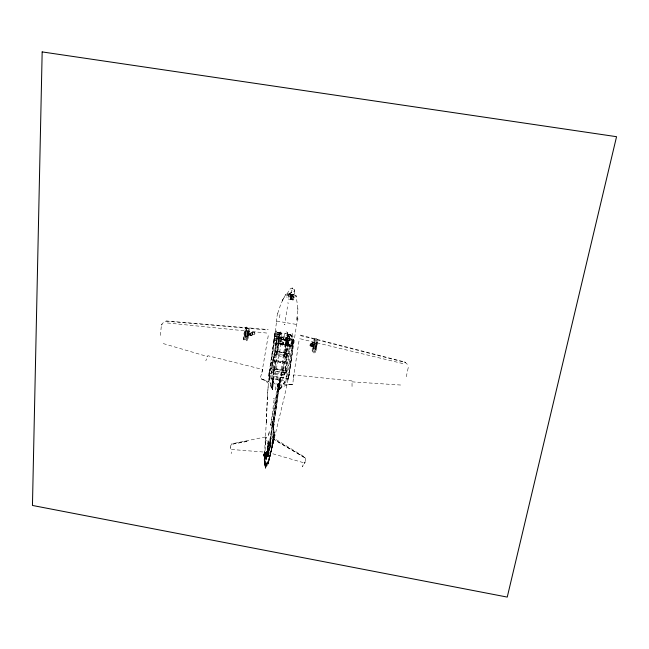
<?xml version="1.0" encoding="UTF-8"?>
<svg xmlns="http://www.w3.org/2000/svg" width="649" height="649" viewBox="0 0 649 649"><rect width="100%" height="100%" fill="white"/><g stroke="black" fill="none" stroke-linecap="round" stroke-linejoin="round"><path stroke-width="0.49" stroke-dasharray="3.25 2.43" d="M264.175 459.833L265.019 465.39L264.167 459.768L265.19 441.539M288.018 336.101C290.817 335.663 289.292 338.421 287.466 336.831L287.669 335.217A4.997 0.69 -82.1 0 0 287.807 333.059L287.758 332.45M292.431 342.567L292.991 336.872L292.293 333.424M408.213 367.415L408.189 367.788M264.362 459.362L264.338 463.297L265.538 468.262L264.573 460.295L265.611 467.84L268.037 460.879L265.692 467.426L264.476 460.222L265.611 467.84L267.891 460.904L265.538 468.262L264.678 460.36L265.482 468.107L264.792 460.425L265.417 467.596L265.571 465.009M279.476 388.84L280.895 377.296L284.084 377.28L285.398 371.374L286.144 360.657L284.603 355.222L286.98 339.086A4.997 0.665 -83.7 0 0 287.134 337.878L287.223 337.066A4.997 0.665 -83.7 0 0 287.329 335.501L287.312 334.073A26.536 3.578 -83.9 0 0 286.209 338.316A26.22 3.529 -83.9 0 0 285.625 341.26L284.968 345.446L291.961 346.696L292.018 346.12L284.968 345.446M275.257 354.687L272.02 387.518L272.864 381.214L272.604 389.489L270.795 385.279L269.513 379.219M269.124 378.197L269.968 367.326L273.967 340.36A25.433 4.876 8.7 0 1 275.703 338.632L293.9 341.763A25.36 4.843 8.4 0 1 292.723 343.597L288.627 370.595L287.434 376.607L285.779 381.133L268.881 377.759A24.094 5.452 8.7 0 1 269.943 375.828L288.01 378.594L288.107 379.024A24.029 5.419 8.3 0 1 286.509 380.866L285.779 381.133M269.505 379.154L269.789 371.593M296.934 316.907L296.617 320.703M274.267 434.716L274.235 435.747L274.267 433.402M272.88 381.231L272.369 389.441M297.761 318.034C298.499 319.097 296.552 325.287 296.682 323.794L288.992 375.211L284.181 397.586L268.97 460.336L273.213 442.488M267.477 456.458L264.557 455.914L264.435 456.434A2.482 2.134 -3.2 0 1 264.492 453.335A2.482 2.134 -3.2 0 1 268.118 453.513L268.159 453.537A2.482 2.134 -3.2 0 1 267.583 456.612M292.918 299.116L292.074 298.986A3.789 0.576 8.6 0 0 290.711 298.905A4.567 0.698 8.6 0 0 290.428 299.221L290.176 295.871L291.271 295.571A5.922 0.884 8.6 0 1 293.299 295.733L294.135 295.895A13.816 2.052 8.5 0 1 292.991 296.609C289.649 294.362 288.837 299.911 292.188 299.587A8.835 1.339 8.5 0 0 292.918 299.116L293.591 299.497L290.144 299.165A7.147 1.087 8.6 0 0 289.632 299.538M274.259 435.114L273.935 438.675L272.402 443.843M266.074 438.067L266.098 437.166M273.334 430.011L273.472 425.825L279.354 384.825M292.553 340.417C288.221 336.539 281.074 335.987 275.955 338.673L277.423 336.482A4.145 4.064 -9.1 0 1 278.023 335.687L278.324 335.379A5.614 4.413 -2.8 0 1 279.013 334.811C283.159 332.191 289.624 332.986 292.496 337.123A5.622 4.47 5.9 0 1 292.853 337.878L292.999 338.259A4.194 4.081 -30.4 0 1 293.226 339.013L293.259 339.208M160.384 335.444L161.39 325.319M288.01 378.594L289.243 374.197L288.148 378.262L289.251 374.051L288.27 378.156L292.723 349.503L289.243 374.441L287.88 378.919A20.76 16.971 19.7 0 1 283.313 384.589L281.122 385.668A4.713 3.918 24.4 0 1 279.614 385.66L279.362 384.938A1.947 1.85 -9.7 0 0 278.835 383.859L278.786 383.802A1.947 1.85 -9.4 0 0 277.772 384.654L277.529 385.465L279.281 377.053L279.354 385.749L273.375 428.811L273.545 425.557M273.318 430.425L273.472 425.825L274.519 424.649M292.293 344.173L292.318 344.822L292.512 341.488M280.968 341.52L274.129 340.368L273.586 343.524L280.766 344.724L281.017 340.465A26.179 9.281 -76.2 0 0 281.017 337.415A26.487 9.394 -76.2 0 0 280.563 332.929L276.579 332.369L274.251 339.646L281.017 340.465M279.419 389.554L280.506 388.556A19.721 16.103 -60.3 0 1 292.829 384.224A109.324 19.121 -83.3 0 1 293.689 374.919L352.034 380.939L352.042 386.488M266.285 422.483L267.502 395.29L266.268 422.353M273.553 432.153L272.385 437.345L267.94 443.259L267.761 451.931L267.039 452.467C268.402 450.39 265.619 455.046 267.039 452.467C270.82 434.295 265.425 452.418 267.834 454.892C269.53 446.114 275.955 438.01 273.618 428.811L273.732 429.492L273.651 428.981M267.12 454.341C263.81 453.262 266.122 457.026 265.125 455.923M268.337 445.206L268.881 440.728L269.7 440.793L272.929 421.209L270.82 424.681L274.251 398.746M272.556 425.728L278.786 383.802L267.972 455.038M271.631 387.518L272.604 389.489L272.369 383.226L276.701 352.415L275.541 352.139L277.277 334.284L278.9 334.535L278.875 335.363M285.625 341.26L292.277 342.753L292.155 338.097L291.239 334.884L290.184 335.768L288.732 341.082L286.68 352.164L286.144 360.657M273.983 437.483L273.951 437.621M291.628 296.447L291.466 299.505L291.628 296.447L291.166 299.457L291.263 298.897M230.411 447.218L230.273 448.865M265.173 441.636L266.277 422.215M268.881 440.728L265.473 459.119L264.5 459.265L265.968 437.101L266.041 438.975M230.306 447.421L230.371 446.439M267.477 456.628L264.565 455.955M264.597 456.336L264.549 456.369A2.385 2.044 -3.2 0 1 264.33 453.57A2.385 2.044 -3.2 0 1 267.558 453.156A2.385 2.044 -3.2 0 1 268.199 455.898L267.063 456.912L268.337 456.052A2.539 2.182 -3.2 0 0 266.366 452.751A2.539 2.182 -3.2 0 0 263.843 455.825C263.835 457.269 265.327 455.866 264.492 456.612A2.466 2.117 -3.2 0 1 264.273 453.732A2.466 2.117 -3.2 0 1 267.615 453.31A2.466 2.117 -3.2 0 1 268.272 456.133M264.824 458.316L265.035 456.409M275.087 334.048L271.947 355.53L270.82 368.754L270.852 370.993L275.038 373.597L272.369 383.226L272.604 389.489L269.44 378.537M267.128 454.487L266.301 458.762L264.833 458.462M273.172 380.598L272.604 389.489L273.586 380.565M297.737 319.714L297.664 306.109L295.96 295.709M269.011 372.737L268.832 377.54L276.62 321.336L276.571 321.969M269.14 372.769L267.469 395.622L268.175 386.398M285.162 338.072L285.625 338.024M265.344 444.679L265.506 442.448M273.302 430.871L272.515 437.175M289.998 368.194L291.052 360.211M267.055 452.41L266.698 451.907L266.755 453.189L267.177 452.037M267.039 452.467L267.583 452.166M279.492 388.621L280.003 382.464L278.397 390.511L281.463 387.161L284.781 381.912M267.964 440.703L267.648 446.188A115.773 112.464 20.7 0 0 267.696 454.754A112.675 108.407 50.5 0 0 270.341 446.682L271.566 441.977M266.698 451.907L266.65 453.156M292.066 345.609L292.115 345.033L285.114 344.384L292.066 345.641L285.114 344.384M279.687 338.486A0.917 0.454 5.3 0 0 278.413 337.934A0.917 0.454 5.3 0 0 278.226 338.697A0.917 0.454 5.3 0 0 279.687 338.486L279.695 338.397A0.925 0.454 5.3 0 0 278.421 337.837A0.925 0.454 5.3 0 0 278.234 338.6A0.925 0.454 5.3 0 0 279.695 338.397M266.755 451.899L266.804 452.329L266.861 451.907M292.488 340.725L292.504 340.628A0.925 0.454 5.7 0 0 291.214 340.068A0.925 0.454 5.7 0 0 291.052 340.839A0.925 0.454 5.7 0 0 292.504 340.628M275.427 390.008L276.109 383.397M269.473 450.26L270.033 440.849L272.929 421.209M279.938 388.986L278.397 390.511L280.003 382.464M282.51 339.914L282.704 339.297L287.256 340.084L287.061 340.693L282.015 339.719M282.607 339.776L282.769 339.354L287.256 340.084M282.769 339.354L287.166 340.108M274.819 336.969L270.925 374.968L273.359 376.014L272.385 383.21L260.127 378.456A108.359 44.278 -76.5 0 0 262.748 369.492L207.818 355.701L205.798 360.812M283.645 338.632A1.468 0.738 6 0 0 281.877 337.585A1.468 0.738 6 0 0 281.195 338.762A1.468 0.738 6 0 0 283.645 338.632L283.694 338.445M279.338 381.58L278.397 390.511L285.098 381.296L286.988 374.611M291.928 347.312L292.318 344.797L289.162 361.858L286.452 371.496L285.617 373.589L280.814 374.611L278.397 390.511L279.711 381.742M285.803 361.923L286.501 355.449L286.047 359.627M266.836 456.872C266.333 458.867 264.151 456.077 265.4 456.296M264.873 458.592L265.766 453.959M266.78 452.41L266.828 451.988M294.971 295.384A3.821 0.568 8.6 0 0 289.779 294.013A3.821 0.568 8.6 0 0 288.927 294.873A3.821 0.568 8.6 0 0 294.971 295.384L294.419 290.557L292.18 287.986M265.993 455.347L266.025 454.008L265.133 458.64L265.733 455.298M266.212 456.864C266.155 458.673 266.926 454.146 266.341 456.15M266.617 457.48C267.834 447.08 264.386 464.554 266.601 456.677M268.134 445.125L266.26 460.79L268.353 443.413L268.151 444.987M273.318 435.43L273.432 434.473M289.746 348.286L289.551 349.852M273.432 369.889L271.436 368.932L273.635 358.483L276.588 353.835L278.681 337.658A5.03 1.752 -76.5 0 1 279.468 334.519L280.295 332.937A1.184 0.414 -76.6 0 1 280.457 332.872L276.579 332.369M291.823 335.314L291.863 334.998M284.603 355.222L287.353 334.77M274.973 332.807L273.951 340.173L275.022 332.645M272.734 436.647L272.831 435.941M272.58 437.742L272.669 437.126M271.209 362.069L269.473 373.873M265.368 455.833L265.19 456.726M276.466 376.542L275.882 380.736M279.216 386.674L279.354 385.757L277.31 385.255A4.713 3.967 14.7 0 1 275.833 384.735L273.91 382.934A20.8 17.044 18.2 0 1 270.609 375.885L270.56 375.52M300.341 338.819L404.449 363.967M277.65 376.736L277.042 380.939M273.472 425.825L279.378 385.044A1.947 1.842 -9.7 0 0 278.851 383.965L278.802 383.892A1.947 1.85 -9.4 0 0 277.788 384.76C276.75 385.66 279.97 386.244 279.378 385.027L279.232 385.587L279.37 384.962M273.367 357.137L272.061 365.054M279.305 317.759L280.1 314.051M274.413 359.303L272.994 368.81L277.026 368.948A8.607 1.89 8.5 0 1 284.157 370.198L286.704 371.155L286.363 373.418L284.522 374.83L271.477 372.534L273.221 360.812L274.413 359.303L276.766 359.716L275.29 369.573L274.559 370.547L272.199 370.133M277.009 341.861L275.582 351.425L279.605 351.717A8.64 1.752 8.5 0 1 286.761 352.959L289.324 353.875L288.975 356.155L287.166 357.315L274.081 355.044L275.833 343.24L277.009 341.861L279.37 342.266L277.886 352.188L277.164 353.088L274.803 352.675M278.672 336.717L277.618 337.934L277.172 340.912L278.226 339.678L278.672 336.717L288.983 338.486L288.537 341.447L287.548 342.704L287.994 339.719L288.983 338.486M292.829 384.224L279.622 384.508L287.807 333.042M273.732 342.713L274.04 341.025M274.559 370.547L276.036 360.649L276.766 359.716M277.164 353.088L278.656 343.126L279.37 342.266M283.962 337.074L284.513 333.383M290.192 296.35L290.428 299.221M285.211 372.412L282.85 371.999L284.343 362.093L285.033 361.152L287.393 361.566L285.949 371.082L272.41 368.746M287.856 354.946L285.479 354.532L286.988 344.562L287.661 343.702L290.03 344.108L288.586 353.681L289.324 353.875L276.409 351.628L276.068 353.916L274.081 355.044M285.033 361.152L283.54 371.017L282.85 371.999M287.661 343.702L286.168 353.624L285.479 354.532M286.615 376.891L288.399 365.071M274.332 338.356L274.349 339.451M284.522 374.83L286.29 363.091L287.393 361.566M287.166 357.315L288.951 345.511L290.03 344.108M293.38 378.034L299.359 338.616M278.786 383.802L272.239 425.671L272.588 424.965M279.727 383.77L278.664 390.552M313.321 344.303C313.71 349.616 307.821 342.786 313.483 344.473L312.907 347.791L315.917 348.31L316.728 343.662L313.718 343.151L312.94 346.574L313.524 344.368M272.166 425.655L278.429 385.498M267.347 449.871L269.294 440.752L267.631 455.054L270.422 440.963L269.96 445.506M268.28 454.349L272.523 427.196M273.959 434.968L272.823 442.229L273.01 441.425M273.253 440.273L273.91 436.071M248.194 334.284L248.445 331.923L245.379 331.452L244.592 335.906L247.723 336.482L248.356 334.349L247.877 334.162M275.265 345.584L275.898 341.869M276.588 353.835L279.922 333.497M285.252 320.501L287.475 306.88M312.907 347.791L313.718 343.151M273.513 425.898L270.893 425.428L277.537 385.433L279.281 385.774M279.662 384.459L279.816 383.51M408.148 368.024L405.982 378.132M261.92 372.502L268.654 333.343M272.166 439.357L272.345 438.343M265.1 456.069L265.019 457.172M266.309 456.92L266.414 456.312M266.853 456.726L266.942 455.622L266.707 456.466M302.864 465.779A17.693 0.876 -75.7 0 0 302.645 466.801A50.776 2.653 -75.7 0 0 303.635 462.737L270.698 453.164A186.742 17.831 -75.1 0 1 268.118 464.003L265.692 467.426L266.836 460.96M285.422 356.455L280.084 381.912L283.881 377.296M276.701 352.415L280.53 331.517A1.168 0.414 -78.3 0 1 280.944 331.298L281.001 331.371A26.268 9.467 -78 0 1 280.968 342.899L280.83 344.051A86.796 32.945 -77.6 0 1 275.038 373.597M273.562 359.789L276.766 339.021L276.661 332.345L280.498 332.888M272.775 439.113L271.582 444.565M266.707 333.042L165.763 322.796M280.376 331.785A4.997 1.769 -78.3 0 0 279.541 333.821L279.167 335.411L277.285 335.168M287.483 294.127C287.888 291.693 289.754 287.783 292.618 288.115M269.1 432.656L268.362 436.42L269.367 431.431M247.618 334.227L246.888 336.401L247.707 331.793L247.626 336.531M278.583 389.57L278.397 390.511L279.695 384.111M288.708 299.457L288.87 298.743M273.748 439.47L273.57 440.346L274.081 438.594L268.118 464.003A52.999 4.154 -75.6 0 1 269.084 459.314L269.294 458.34A52.407 4.113 -75.6 0 1 269.935 455.379L272.093 445.912M274.722 353.405L273.635 358.483M292.293 339.971L285.398 371.374A11.52 2.499 8.5 0 1 283.613 371.479L282.631 371.479M286.68 352.164L290.541 334.852L287.345 334.251L291.028 334.795L287.272 334.048L291.117 334.827M275.054 334.186L276.125 330.633M272.596 443.746L273.935 438.286M269.408 458.502L269.084 459.314M268.118 464.003L273.213 442.391M305.298 460.968L305.484 458.875L304.884 457.245L273.951 438.278M273.197 442.594L269.749 457.05M273.14 442.756L273.391 441.718M305.2 461.382L304.908 462.583M161.406 325.206L163.653 322.05L166.395 320.931L268.24 329.554M289.365 337.245L285.933 353.94L284.724 353.81M267.015 453.091L266.496 453.059L267.088 452.897M287.758 336.888L288.01 336.109M277.756 313.207L276.344 318.992L276.798 322.001M264.5 456.288L265.157 456.174M277.715 313.353L280.822 304.048L284.181 297.234M282.826 344.027C284.538 340.709 281.058 345.593 282.713 343.548M230.395 446.342L231.717 443.851L266.033 436.842M266.617 452.953L267.218 451.923L266.593 452.929M266.893 452.442L267.015 452.037M271.55 446.601L272.264 444.297M273.416 378.562L273.643 377.84L272.767 380.622L273.351 382.942M273.951 376.826L274.154 376.185M272.385 383.21L272.596 382.537M273.667 357.185L274.024 356.187M244.998 329.4C245.014 326.139 249.906 326.066 249.386 329.457M247.967 338.486C247.731 342.485 242.272 341.236 243.562 337.512M291.19 292.821L288.675 294.265M292.91 299.213L294.127 296.041M316.728 343.662L315.917 348.31M313.881 340.327L314.643 339.013M315.674 351.644C315.146 353.681 311.869 353.129 312.145 350.963M280.376 333.351L280.498 333.051M267.745 446.504L268.548 446.682M304.989 462.234L304.389 463.548L304.965 462.339M250.311 333.602C249.654 334.697 250.068 336.612 250.344 334.284C249.403 330.487 245.225 336.734 249.995 335.582M267.68 451.972L267.453 452.329L267.656 451.866M267.153 452.248L267.315 451.728M267.331 452.337L267.51 451.745M284.814 381.855L285.098 381.296M248.032 335.387L248.259 333.132M161.577 324.768L162.055 323.875M266.358 458.624L265.417 459.297L264.824 458.178M283.288 298.938L283.832 297.94M265.595 454.17L266.536 453.505L267.128 454.616M284.132 297.323L285.722 294.605M288.002 337.229L287.223 337.066M287.669 332.515L287.669 332.475A26.309 3.699 -82.2 0 0 285.236 343.637L285.041 344.781A87.217 12.948 -82.3 0 0 280.806 374.611M288.61 335.168L288.213 335.728L289.827 336.101L292.155 333.464M272.28 425.614L272.661 424.981M311.009 346.095L311.358 344.116M283.386 343.362C279.597 342.761 283.751 346.663 282.704 343.061C284.749 340.644 282.526 345.755 282.794 342.461M282.518 343.459L281.666 343.71M282.753 342.842L282.907 343.467L283.759 343.24M266.893 453.132L267.558 452.061M273.562 432.137L273.935 431.747L274.186 432.339M267.518 452.012L266.593 453.059M270.893 425.428L270.308 423.886M280.465 362.296L281.001 361.509L284.343 362.093M273.221 360.812L278.551 361.736L278.989 361.16A1.055 1.03 37.3 0 0 281.001 361.509M272.767 380.622L271.071 375.041M281.447 381.198L281.09 381.653M275.833 343.24L281.179 344.165A1.063 1.038 39.1 0 0 283.207 344.514L283.637 343.986L286.988 344.562M283.102 344.716L283.524 344.189M277.942 384.533L277.999 384.451A1.898 1.76 -9.7 0 1 278.275 384.2M281.179 344.165L281.609 343.637A1.063 1.038 39.1 0 0 283.637 343.986M288.456 335.363L287.669 335.217M280.076 388.848L280.774 388.037M290.476 294.062L287.564 295.668A14.465 1.249 -16.3 0 1 287.499 295.352A111.271 9.703 -15.9 0 1 291.312 292.48A107.458 9.07 -16.9 0 1 289.738 294.735A14.408 1.241 -16.5 0 1 288.683 295.36L287.621 295.668M289.008 334.689L289.43 334.292M282.591 342.713L283.451 342.631L283.499 343.418M267.023 456.864L268.045 455.825A2.15 1.85 -3.2 0 0 266.333 453.026A2.15 1.85 -3.2 0 0 264.2 455.63L264.776 456.288M267.104 456.961L268.199 455.898M314.781 338.9L316.534 338.648L317.612 340.53M247.845 335.355L248.445 333.164M314.473 339.151L314.96 338.762M264.63 456.563L263.989 455.687M273.261 398.551L273.756 398.64M312.575 345.836L314.132 344.757M311.561 346.063L313.905 344.449M271.477 372.534L273.497 371.163L276.693 371.212A8.607 1.906 8.5 0 1 283.816 372.461L286.363 373.418L273.497 371.163L273.837 368.9L286.704 371.155L285.949 371.082M310.384 344.408L312.761 342.834M310.96 343.564L312.534 342.526M288.691 363.886L289.105 363.635M265.725 440.922L266.666 440.728M281.958 343.499L281.893 344.262L282.713 344.514L282.315 343.467M280.465 334.057L279.76 334.381M244.657 336.02L245.476 331.412M248.445 331.923L247.715 334.097L248.356 334.349M289.908 299.238L290.557 298.954M264.541 456.612L263.859 455.793M251.577 335.549A1.387 1.371 69.2 0 0 251.958 333.188A1.387 1.371 69.2 0 0 249.735 334.016A1.387 1.371 69.2 0 0 251.577 335.549L254.043 334.633A1.363 1.347 69.2 0 0 254.416 332.312A1.363 1.347 69.2 0 0 252.226 333.132A1.363 1.347 69.2 0 0 254.043 334.633M277.902 358.297L278.575 358.045M250.189 335.655A1.006 0.998 69.2 0 0 250.465 333.927A1.006 0.998 69.2 0 0 248.851 334.535A1.006 0.998 69.2 0 0 250.189 335.655L253.905 334.284A0.99 0.974 69.2 0 0 254.181 332.596A0.99 0.974 69.2 0 0 252.599 333.188A0.99 0.974 69.2 0 0 253.905 334.284M249.484 333.764L253.215 332.434M250.603 332.953L253.086 332.077M267.08 454.203L266.187 458.835M281.252 333.764L281.796 333.594M287.872 384.33L291.571 384.2M292.164 297.923L291.231 297.891M286.647 339.954L286.152 339.873M352.05 381.855L400.66 385.027M166.217 321.19L267.777 330.033M284.927 324.468L284.303 324.362M284.968 324.751L284.367 324.646M283.061 370.611L283.597 370.668M289.454 294.013L295.628 295.311M274.77 369.159L275.346 369.224M292.804 294.508L286.452 294.038A31.184 4.64 8.8 0 0 285.625 294.816L285.657 294.979M292.253 339.021L286.209 338.316L292.269 339.459M277.285 334.349L279.33 334.6M293.04 294.557L292.237 294.411L293.916 294.76M286.112 331.931L287.101 332.101M280.295 332.937L276.847 332.377M292.285 288.115L291.872 288.018M287.174 333.764L287.71 333.837M277.074 332.556L280.206 333.026M278.705 333.464L279.541 333.821M277.772 333.894L279.605 334.17M274.933 336.482L281.017 337.415L275.03 336.06M277.926 334.292L279.468 334.527M277.61 385.449L279.313 385.806M287.442 302.921L288.789 303.148M278.316 335.541L279.086 335.663M283.548 336.45L284.157 336.555M276.742 321.068L285.836 322.618M287.239 322.861L296.358 324.411M287.231 334.057L291.239 334.884M245.874 327.964A5.809 0.86 -80.2 0 1 245.046 336.839A5.809 0.86 -80.2 0 1 243.643 336.239A5.809 0.86 -80.2 0 1 245.874 327.964L249.127 328.524A5.809 0.844 -80.2 0 1 248.291 337.399A5.809 0.844 -80.2 0 1 246.912 336.799A5.809 0.844 -80.2 0 1 249.127 328.524M314.238 339.695A5.849 0.487 -80.2 0 1 313.11 348.578A5.849 0.487 -80.2 0 1 312.347 348.083A5.849 0.487 -80.2 0 1 314.238 339.695L317.539 340.263A5.849 0.471 -80.2 0 1 316.396 349.146A5.849 0.471 -80.2 0 1 315.657 348.659A5.849 0.471 -80.2 0 1 317.539 340.263M277.618 337.934L287.994 339.719M248.851 334.535L250.822 334.876M309.971 345.065A1.014 1.006 55.8 0 0 311.325 346.185A1.014 1.006 55.8 0 0 311.609 344.457A1.014 1.006 55.8 0 0 309.971 345.065L311.966 345.406M278.226 339.678L288.537 341.447M273.967 340.36L292.723 343.597M278.656 343.126L281.609 343.637M283.207 344.514L288.951 345.511M243.846 339.395L247.099 339.962M312.234 351.214L315.528 351.782M275.006 351.279L288.586 353.681M276.036 360.649L278.989 361.16M286.29 363.091L280.571 362.093A1.063 1.03 37.3 0 1 278.551 361.736M269.189 373.402L287.434 376.607M281.755 336.141L282.339 336.247M285.438 342.291L292.22 343.491L292.155 344.546L285.268 343.329M274.511 398.778L274 398.689M265.344 455.314L266.99 455.671M265.133 456.88L265.546 456.953M266.366 457.01L266.78 457.083M287.329 335.501L289.194 335.849M290.428 294.119L291.279 294.281L290.679 294.151M285.057 333.383L285.592 333.489M287.134 337.878L287.572 337.967M287.58 336.02L289.641 336.474M293.697 289.454L294.63 290.087A13.954 2.458 33.7 0 1 294.646 290.849A106.314 18.602 32.9 0 1 291.093 292.691A106.209 18.805 34.8 0 1 292.764 289.568A13.954 2.458 34 0 1 293.697 289.454L294.63 290.087M277.374 351.693L277.942 351.839M300.544 335.655L404.66 362.28M285.69 353.137L286.217 353.275M300.43 335.079L404.66 361.98L407.02 363.992L408.01 366.133M163.272 343.581L207.477 356.544M270.803 441.077L268.337 459.646L268.994 460.157L273.197 442.285L272.645 441.823M287.158 297.21L286.452 296.958M286.996 295.693L286.428 295.473M290.046 295.822L290.387 299.14M262.74 379.422L266.244 380.841M292.018 336.49L291.539 335.955M292.569 340.287L293.648 341.723M264.727 456.49L264.038 455.663A2.32 1.996 -3.2 0 1 266.35 452.848A2.32 1.996 -3.2 0 1 268.142 455.866M276.344 330.755L276.993 332.637M271.931 388.224L271.217 386.918A19.64 18.026 71.7 0 0 260.127 378.456M278.332 332.385L278.543 332.888M271.152 386.333L271.542 387.339M272.109 380.063L271.947 379.527M293.364 341.277L293.226 340.352A3.732 3.618 -32.5 0 0 293.275 339.403L293.348 339.8L293.226 339.013M277.018 332.75C276.336 333.618 278.981 335.046 278.77 333.724M264.167 459.768L265.076 465.552M274.194 432.356L274.251 433.248M264.167 459.703L264.914 465.073L264.305 459.419L264.338 463.297A186.498 28.459 -83.1 0 0 265.238 452.166L231.523 449.481A50.395 8.502 -83.3 0 1 231.19 453.643M274.211 432.445L274.267 433.329M286.128 358.289L286.201 359.368M297.802 308.032L297.899 310.092M265.376 460.693L265.692 467.426M264.703 454.422A52.171 6.539 -83.8 0 1 264.889 451.29M264.362 462.356A52.764 6.612 -83.8 0 1 264.589 456.466M293.583 299.651A13.807 2.101 8.5 0 1 292.642 300.187M290.184 295.847A7.796 1.168 10.1 0 1 290.273 295.725M264.224 455.793A2.134 1.833 -3.2 0 1 266.341 453.213A2.134 1.833 -3.2 0 1 267.988 455.987A2.174 1.866 -3.2 0 0 266.35 453.197A2.174 1.866 -3.2 0 0 264.184 455.833M268.134 456.093A2.296 1.971 -3.2 0 0 266.358 453.116A2.353 2.02 -3.2 0 0 264.021 455.906A2.296 1.971 -3.2 0 1 266.358 453.116A2.353 2.02 -3.2 0 1 268.183 456.117M266.707 451.931L266.698 452.369L266.707 451.931M248.259 333.489L247.877 335.217L248.259 333.489M265.392 456.928L265.733 455.403L265.392 456.928M266.755 456.685L266.755 456.685M244.998 334.835C245.46 339.906 246.815 325.003 244.998 334.835M313.654 347.166L313.662 347.921L314.473 343.272L313.654 347.166M315.487 347.483L315.487 348.237L316.298 343.589L315.487 347.483M293.462 340.392L292.553 348.87L293.462 340.392M292.585 295.66L292.074 298.986L292.585 295.66M277.383 386.358L277.594 385.474L277.383 386.358M277.788 384.776L277.699 385.319L277.796 384.743M278.721 383.924L278.478 385.368L278.802 383.892M304.77 457.65L273.935 439.454L304.754 457.683M291.782 296.471C288.927 303.586 295.027 292.894 291.782 296.471M267.169 448.954L267.964 449.157L267.201 448.946M283.475 298.654L282.315 300.479L283.475 298.654M289.243 374.441L288.927 374.895L289.243 374.441M275.03 398.6L275.03 398.6M291.166 294.776L289.697 295.108L291.644 295.433L290.687 294.159L292.618 294.484L291.166 294.776M247.05 441.377L231.636 444.281L247.05 441.369M277.042 353.892L276.068 353.916L288.975 356.155L286.42 355.23A8.632 1.769 8.5 0 0 279.265 353.989L277.042 353.892M293.47 296.65L292.675 296.65L293.47 296.65M288.724 296.277L289.251 296.325L288.724 296.277M288.521 296.966L289.073 297.023L288.521 296.966M294.111 297.907L293.624 297.786L294.111 297.907M294.086 297.177L293.624 297.064L294.086 297.177M405.463 362.531L404.668 361.98L405.463 362.531M288.521 360.154L288.14 359.716L288.521 360.154M271.533 371.845L271.201 371.277L271.533 371.845M286.371 340.238L286.112 338.754L286.371 340.238M295.976 295.636L296.074 296.625L295.976 295.636M280.084 381.912L280.019 377.174L280.084 381.912M287.588 340.003A1.468 0.738 6.2 0 0 290.03 339.873A1.468 0.738 6.2 0 0 288.253 338.819A1.468 0.738 6.2 0 0 287.588 340.003M287.604 339.865A1.468 0.738 6.2 0 0 290.046 339.735A1.468 0.738 6.2 0 0 288.27 338.681A1.468 0.738 6.2 0 0 287.604 339.865M281.179 338.9A1.468 0.738 6 0 0 283.629 338.778A1.468 0.738 6 0 0 281.861 337.723A1.468 0.738 6 0 0 281.179 338.9M284.554 339.216A0.982 0.495 6.1 0 0 286.193 339.135A0.982 0.495 6.1 0 0 285.008 338.429A0.982 0.495 6.1 0 0 284.554 339.216M247.472 337.253A5.809 0.844 -80.2 0 0 248.307 328.378A5.809 0.844 -80.2 0 0 246.093 336.661A5.809 0.844 -80.2 0 0 247.472 337.253M245.679 336.945A5.809 0.852 -80.2 0 0 246.506 328.07A5.809 0.852 -80.2 0 0 244.275 336.344A5.809 0.852 -80.2 0 0 245.679 336.945M250.116 334.081A0.998 0.99 69.2 0 0 251.439 335.192A0.998 0.99 69.2 0 0 251.715 333.481A0.998 0.99 69.2 0 0 250.116 334.081M315.763 349.04A5.849 0.471 -80.2 0 0 316.899 340.157A5.849 0.471 -80.2 0 0 315.016 348.545A5.849 0.471 -80.2 0 0 315.763 349.04M313.938 348.724A5.849 0.479 -80.2 0 0 315.073 339.841A5.849 0.479 -80.2 0 0 313.175 348.229A5.849 0.479 -80.2 0 0 313.938 348.724M310.774 344.53A1.006 0.998 55.7 0 0 312.12 345.641A1.006 0.998 55.7 0 0 312.404 343.921A1.006 0.998 55.7 0 0 310.774 344.53M312.356 343.475A0.99 0.982 55.5 0 0 313.678 344.57A0.99 0.982 55.5 0 0 313.962 342.883A0.99 0.982 55.5 0 0 312.356 343.475M310.4 344.465A1.395 1.387 55.7 0 0 312.258 345.998A1.395 1.387 55.7 0 0 312.648 343.629A1.395 1.387 55.7 0 0 310.4 344.465M311.982 343.41A1.371 1.363 55.5 0 0 313.816 344.927A1.371 1.363 55.5 0 0 314.197 342.591A1.371 1.363 55.5 0 0 311.982 343.41"/><path stroke-width="0.97" d="M42.169 51.912L32.45 505.449L507.242 597.088L616.55 136.696L42.169 51.912"/></g></svg>
